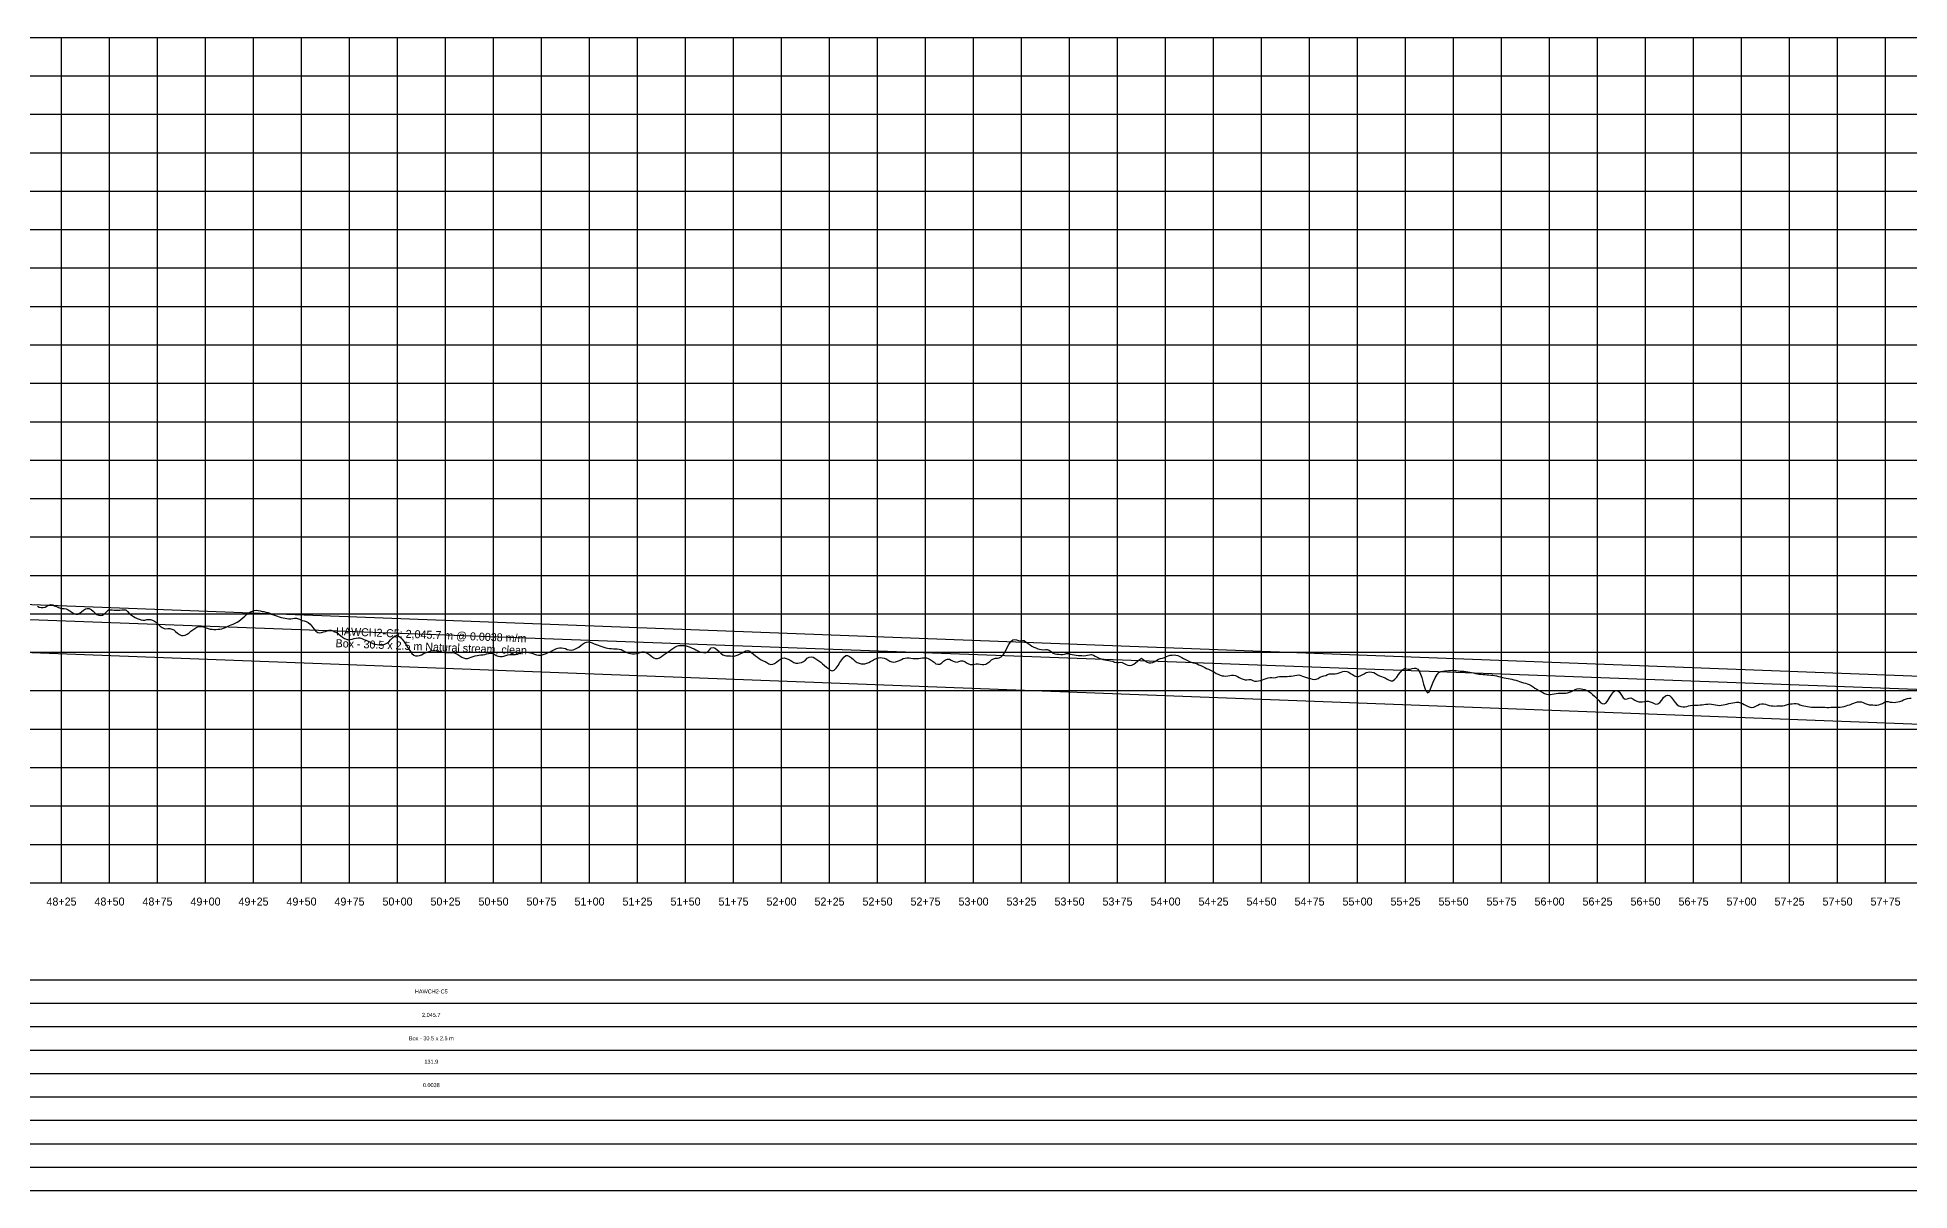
# Model space of a CAD drawing. Extents: x -64 to 7758, y -140 to 462.
# Drawn here: x 4812 to 5787, y -140 to 460 of the extents above; entities that cross this region are included whole.
import ezdxf
from ezdxf.enums import TextEntityAlignment as Align

# ---------------------------------------------------------------- set-up
doc = ezdxf.new("R2010")
doc.units = 0
for name, color, linetype in [('Annotation', 7, 'Continuous'), ('Annotation_Table', 254, 'Continuous'), ('Crown', 7, 'Continuous'), ('Grid', 254, 'Continuous'), ('Grid_Text', 7, 'Continuous'), ('Ground_Elevation', 3, 'Continuous'), ('Hydraulic_Grade', 5, 'Continuous'), ('Invert', 7, 'Continuous')]:
    doc.layers.add(name, color=color, linetype=linetype)

msp = doc.modelspace()

# ---------------------------------------------------------------- linework, layer by layer
at = {"layer": 'Annotation_Table', "color": 254}
for points in [[(-25, -30.48), (7724.95, -30.48)], [(-25, -42.67), (7724.95, -42.67)], [(-25, -54.86), (7724.95, -54.86)], [(-25, -67.06), (7724.95, -67.06)], [(-25, -79.25), (7724.95, -79.25)], [(-25, -91.44), (7724.95, -91.44)], [(-25, -103.63), (7724.95, -103.63)], [(-25, -115.82), (7724.95, -115.82)], [(-25, -128.02), (7724.95, -128.02)], [(-25, -140.21), (7724.95, -140.21)]]:
    msp.add_lwpolyline(points, dxfattribs=at)
at = {"layer": 'Crown', "color": 0}
msp.add_lwpolyline([(3994.74, 195.8), (6040.41, 118.11)], dxfattribs=at)
at = {"layer": 'Grid', "color": 254}
for points in [[(-25, 460), (7725, 460)], [(4825, 20), (4825, 460)], [(4850, 20), (4850, 460)], [(4875, 20), (4875, 460)], [(4900, 20), (4900, 460)], [(4925, 20), (4925, 460)], [(4950, 20), (4950, 460)], [(4975, 20), (4975, 460)], [(5000, 20), (5000, 460)], [(5025, 20), (5025, 460)], [(5050, 20), (5050, 460)], [(5075, 20), (5075, 460)], [(5100, 20), (5100, 460)], [(5125, 20), (5125, 460)], [(5150, 20), (5150, 460)], [(5175, 20), (5175, 460)], [(5200, 20), (5200, 460)], [(5225, 20), (5225, 460)], [(5250, 20), (5250, 460)], [(5275, 20), (5275, 460)], [(5300, 20), (5300, 460)], [(5325, 20), (5325, 460)], [(5350, 20), (5350, 460)], [(5375, 20), (5375, 460)], [(5400, 20), (5400, 460)], [(5425, 20), (5425, 460)], [(5450, 20), (5450, 460)], [(5475, 20), (5475, 460)], [(5500, 20), (5500, 460)], [(5525, 20), (5525, 460)], [(5550, 20), (5550, 460)], [(5575, 20), (5575, 460)], [(5600, 20), (5600, 460)], [(5625, 20), (5625, 460)], [(5650, 20), (5650, 460)], [(5675, 20), (5675, 460)], [(5700, 20), (5700, 460)], [(5725, 20), (5725, 460)], [(5750, 20), (5750, 460)], [(5775, 20), (5775, 460)], [(-25, 440), (7725, 440)], [(-25, 420), (7725, 420)], [(-25, 400), (7725, 400)], [(-25, 380), (7725, 380)], [(-25, 360), (7725, 360)], [(-25, 340), (7725, 340)], [(-25, 320), (7725, 320)], [(-25, 300), (7725, 300)], [(-25, 280), (7725, 280)], [(-25, 260), (7725, 260)], [(-25, 240), (7725, 240)], [(-25, 220), (7725, 220)], [(-25, 200), (7725, 200)], [(-25, 180), (7725, 180)], [(-25, 160), (7725, 160)], [(-25, 140), (7725, 140)], [(-25, 120), (7725, 120)], [(-25, 100), (7725, 100)], [(-25, 80), (7725, 80)], [(-25, 60), (7725, 60)], [(-25, 40), (7725, 40)], [(-25, 20), (7725, 20)]]:
    msp.add_lwpolyline(points, dxfattribs=at)
at = {"layer": 'Ground_Elevation', "color": 3}
msp.add_lwpolyline([(4812.41, 163.96), (4813.41, 163.48), (4814.41, 163.26), (4815.41, 163.22), (4816.41, 163.53), (4817.41, 164.06), (4818.41, 164.55), (4819.41, 164.78), (4820.41, 164.64), (4821.41, 164.2), (4822.41, 163.72), (4823.41, 163.31), (4824.41, 163.01), (4825.41, 162.81), (4826.41, 162.69), (4827.41, 162.51), (4828.41, 162.09), (4829.41, 161.52), (4830.41, 160.81), (4831.41, 160.18), (4832.41, 159.75), (4833.41, 159.79), (4834.41, 160.29), (4835.41, 161.07), (4836.41, 161.85), (4837.41, 162.52), (4838.41, 162.84), (4839.41, 162.75), (4840.41, 162.24), (4841.41, 161.41), (4842.41, 160.47), (4843.41, 159.72), (4844.41, 159.25), (4845.41, 159.14), (4846.41, 159.36), (4847.41, 159.98), (4848.41, 161.03), (4849.41, 162.01), (4850.41, 162.07), (4851.41, 162), (4852.41, 161.92), (4853.41, 161.86), (4854.41, 161.87), (4855.41, 161.93), (4856.41, 162.05), (4857.41, 162.13), (4858.41, 162.03), (4859.41, 161.13), (4860.41, 160.06), (4861.41, 159.27), (4862.41, 158.63), (4863.41, 158.08), (4864.41, 157.61), (4865.41, 157.23), (4866.41, 156.9), (4867.41, 156.72), (4868.41, 156.77), (4869.41, 156.95), (4870.41, 157.07), (4871.41, 157.03), (4872.41, 156.71), (4873.41, 156.18), (4874.41, 155.47), (4875.41, 154.54), (4876.41, 153.58), (4877.41, 152.84), (4878.41, 152.41), (4879.41, 152.22), (4880.41, 152.27), (4881.41, 152.28), (4882.41, 152.08), (4883.41, 151.58), (4884.41, 150.81), (4885.41, 149.91), (4886.41, 149.15), (4887.41, 148.7), (4888.41, 148.69), (4889.41, 148.92), (4890.41, 149.43), (4891.41, 150.1), (4892.41, 150.88), (4893.41, 151.66), (4894.41, 152.4), (4895.41, 152.98), (4896.41, 153.35), (4897.41, 153.47), (4898.41, 153.39), (4899.41, 153.1), (4900.41, 152.7), (4901.41, 152.32), (4902.41, 152.06), (4903.41, 151.95), (4904.41, 151.88), (4905.41, 151.88), (4906.41, 151.97), (4907.41, 152.01), (4908.41, 152.15), (4909.41, 152.46), (4910.41, 152.88), (4911.41, 153.37), (4912.41, 153.86), (4913.41, 154.29), (4914.41, 154.68), (4915.41, 155.11), (4916.41, 155.62), (4917.41, 156.23), (4918.41, 157.02), (4919.41, 157.89), (4920.41, 158.77), (4921.41, 159.62), (4922.41, 160.38), (4923.41, 160.98), (4924.41, 161.37), (4925.41, 161.69), (4926.41, 161.83), (4927.41, 161.74), (4928.41, 161.53), (4929.41, 161.27), (4930.41, 161.18), (4931.41, 160.93), (4932.41, 160.6), (4933.41, 160.26), (4934.41, 159.85), (4935.41, 159.39), (4936.41, 159.03), (4937.41, 158.79), (4938.41, 158.47), (4939.41, 158.14), (4940.41, 157.88), (4941.41, 157.66), (4942.41, 157.51), (4943.41, 157.44), (4944.41, 157.44), (4945.41, 157.59), (4946.41, 157.72), (4947.41, 157.67), (4948.41, 157.4), (4949.41, 156.95), (4950.41, 156.59), (4951.41, 156.3), (4952.41, 156), (4953.41, 155.44), (4954.41, 154.61), (4955.41, 153.49), (4956.41, 152.25), (4957.41, 150.99), (4958.41, 150.24), (4959.41, 150.06), (4960.41, 150.22), (4961.41, 150.55), (4962.41, 150.81), (4963.41, 151.19), (4964.41, 151.41), (4965.41, 151.42), (4966.41, 151.07), (4967.41, 150.69), (4968.41, 150.18), (4969.41, 149.43), (4970.41, 148.59), (4971.41, 147.76), (4972.41, 147.17), (4973.41, 146.71), (4974.41, 146.53), (4975.41, 146.65), (4976.41, 146.87), (4977.41, 147.2), (4978.41, 147.4), (4979.41, 147.54), (4980.41, 147.45), (4981.41, 147.14), (4982.41, 146.66), (4983.41, 146.23), (4984.41, 145.86), (4985.41, 145.36), (4986.41, 144.82), (4987.41, 144.4), (4988.41, 144.19), (4989.41, 144.06), (4990.41, 143.89), (4991.41, 143.8), (4992.41, 143.84), (4993.41, 144.14), (4994.41, 144.69), (4995.41, 145.46), (4996.41, 146.42), (4997.41, 147.43), (4998.41, 148.3), (4999.41, 148.67), (5000.41, 148.57), (5001.41, 147.86), (5002.41, 146.74), (5003.41, 145.36), (5004.41, 143.77), (5005.41, 142.24), (5006.41, 140.81), (5007.41, 139.39), (5008.41, 138.44), (5009.41, 138.04), (5010.41, 138.04), (5011.41, 138.23), (5012.41, 138.64), (5013.41, 139.15), (5014.41, 139.66), (5015.41, 140.1), (5016.41, 140.46), (5017.41, 140.74), (5018.41, 140.86), (5019.41, 140.87), (5020.41, 140.79), (5021.41, 140.57), (5022.41, 140.31), (5023.41, 140.06), (5024.41, 139.93), (5025.41, 139.87), (5026.41, 139.88), (5027.41, 139.88), (5028.41, 139.86), (5029.41, 139.7), (5030.41, 139.36), (5031.41, 138.83), (5032.41, 138.14), (5033.41, 137.5), (5034.41, 137.01), (5035.41, 136.75), (5036.41, 136.75), (5037.41, 137.02), (5038.41, 137.41), (5039.41, 137.79), (5040.41, 138.05), (5041.41, 138.3), (5042.41, 138.52), (5043.41, 138.61), (5044.41, 138.68), (5045.41, 138.81), (5046.41, 139.13), (5047.41, 139.4), (5048.41, 139.52), (5049.41, 139.33), (5050.41, 138.95), (5051.41, 138.38), (5052.41, 137.96), (5053.41, 137.74), (5054.41, 137.82), (5055.41, 138.02), (5056.41, 138.29), (5057.41, 138.62), (5058.41, 138.81), (5059.41, 138.84), (5060.41, 138.81), (5061.41, 138.86), (5062.41, 139.04), (5063.41, 139.38), (5064.41, 139.71), (5065.41, 139.97), (5066.41, 140.08), (5067.41, 140.08), (5068.41, 139.93), (5069.41, 139.66), (5070.41, 139.33), (5071.41, 138.97), (5072.41, 138.7), (5073.41, 138.54), (5074.41, 138.55), (5075.41, 138.72), (5076.41, 138.99), (5077.41, 139.36), (5078.41, 139.77), (5079.41, 140.22), (5080.41, 140.75), (5081.41, 141.3), (5082.41, 141.82), (5083.41, 142.19), (5084.41, 142.36), (5085.41, 142.35), (5086.41, 142.17), (5087.41, 141.86), (5088.41, 141.5), (5089.41, 141.19), (5090.41, 141.1), (5091.41, 141.27), (5092.41, 141.62), (5093.41, 142.1), (5094.41, 142.71), (5095.41, 143.47), (5096.41, 144.24), (5097.41, 144.88), (5098.41, 145.24), (5099.41, 145.34), (5100.41, 145.16), (5101.41, 144.84), (5102.41, 144.44), (5103.41, 144.07), (5104.41, 143.74), (5105.41, 143.41), (5106.41, 143.03), (5107.41, 142.66), (5108.41, 142.32), (5109.41, 142.11), (5110.41, 141.98), (5111.41, 141.9), (5112.41, 141.85), (5113.41, 141.8), (5114.41, 141.76), (5115.41, 141.63), (5116.41, 141.37), (5117.41, 140.95), (5118.41, 140.42), (5119.41, 139.91), (5120.41, 139.48), (5121.41, 139.27), (5122.41, 139.19), (5123.41, 139.2), (5124.41, 139.29), (5125.41, 139.5), (5126.41, 139.86), (5127.41, 140.15), (5128.41, 140.26), (5129.41, 139.92), (5130.41, 139.31), (5131.41, 138.56), (5132.41, 137.74), (5133.41, 137.1), (5134.41, 136.68), (5135.41, 136.75), (5136.41, 137.08), (5137.41, 137.71), (5138.41, 138.4), (5139.41, 139.12), (5140.41, 139.77), (5141.41, 140.54), (5142.41, 141.33), (5143.41, 142), (5144.41, 142.66), (5145.41, 143.18), (5146.41, 143.47), (5147.41, 143.57), (5148.41, 143.55), (5149.41, 143.45), (5150.41, 143.27), (5151.41, 142.97), (5152.41, 142.59), (5153.41, 142.14), (5154.41, 141.68), (5155.41, 141.19), (5156.41, 140.7), (5157.41, 140.28), (5158.41, 139.98), (5159.41, 139.8), (5160.41, 139.65), (5161.41, 140.18), (5162.41, 141.24), (5163.41, 142.22), (5164.41, 142.4), (5165.41, 142.04), (5166.41, 141.33), (5167.41, 140.47), (5168.41, 139.55), (5169.41, 138.7), (5170.41, 138.31), (5171.41, 138.15), (5172.41, 138.14), (5173.41, 138.07), (5174.41, 138.02), (5175.41, 138.01), (5176.41, 138.21), (5177.41, 138.58), (5178.41, 139.1), (5179.41, 139.67), (5180.41, 140.22), (5181.41, 140.64), (5182.41, 140.81), (5183.41, 140.54), (5184.41, 139.8), (5185.41, 138.99), (5186.41, 138.19), (5187.41, 137.45), (5188.41, 136.7), (5189.41, 136.01), (5190.41, 135.56), (5191.41, 135.15), (5192.41, 134.64), (5193.41, 133.93), (5194.41, 133.68), (5195.41, 133.77), (5196.41, 134.18), (5197.41, 134.82), (5198.41, 135.62), (5199.41, 136.45), (5200.41, 136.92), (5201.41, 137), (5202.41, 136.75), (5203.41, 136.39), (5204.41, 135.94), (5205.41, 135.28), (5206.41, 134.68), (5207.41, 134.33), (5208.41, 134.3), (5209.41, 134.4), (5210.41, 134.6), (5211.41, 135.1), (5212.41, 135.9), (5213.41, 136.82), (5214.41, 137.41), (5215.41, 137.67), (5216.41, 137.42), (5217.41, 136.86), (5218.41, 136.17), (5219.41, 135.49), (5220.41, 134.78), (5221.41, 133.99), (5222.41, 133.12), (5223.41, 132.28), (5224.41, 131.61), (5225.41, 130.65), (5226.41, 130.29), (5227.41, 130.64), (5228.41, 131.72), (5229.41, 133.17), (5230.41, 134.6), (5231.41, 136.07), (5232.41, 137.36), (5233.41, 138.27), (5234.41, 138.31), (5235.41, 137.83), (5236.41, 137.01), (5237.41, 136.19), (5238.41, 135.39), (5239.41, 134.72), (5240.41, 134.28), (5241.41, 134), (5242.41, 133.87), (5243.41, 133.94), (5244.41, 134.22), (5245.41, 134.67), (5246.41, 135.21), (5247.41, 135.77), (5248.41, 136.3), (5249.41, 136.75), (5250.41, 137.06), (5251.41, 137.22), (5252.41, 137.16), (5253.41, 136.95), (5254.41, 136.52), (5255.41, 135.96), (5256.41, 135.39), (5257.41, 135), (5258.41, 134.88), (5259.41, 134.99), (5260.41, 135.3), (5261.41, 135.77), (5262.41, 136.28), (5263.41, 136.73), (5264.41, 136.99), (5265.41, 137.09), (5266.41, 137.03), (5267.41, 136.9), (5268.41, 136.75), (5269.41, 136.68), (5270.41, 136.68), (5271.41, 136.75), (5272.41, 136.88), (5273.41, 137.03), (5274.41, 137.15), (5275.41, 137.1), (5276.41, 136.8), (5277.41, 136.25), (5278.41, 135.5), (5279.41, 134.75), (5280.41, 134.04), (5281.41, 133.73), (5282.41, 133.86), (5283.41, 134.49), (5284.41, 135.28), (5285.41, 135.97), (5286.41, 136.37), (5287.41, 136.3), (5288.41, 135.94), (5289.41, 135.32), (5290.41, 134.96), (5291.41, 134.87), (5292.41, 135.18), (5293.41, 135.5), (5294.41, 135.59), (5295.41, 135.17), (5296.41, 134.5), (5297.41, 133.89), (5298.41, 133.55), (5299.41, 133.55), (5300.41, 133.72), (5301.41, 133.94), (5302.41, 133.97), (5303.41, 133.85), (5304.41, 133.6), (5305.41, 133.56), (5306.41, 133.81), (5307.41, 134.41), (5308.41, 135.21), (5309.41, 136.01), (5310.41, 136.6), (5311.41, 136.89), (5312.41, 136.89), (5313.41, 137.04), (5314.41, 137.59), (5315.41, 138.63), (5316.41, 140.25), (5317.41, 142.08), (5318.41, 144.04), (5319.41, 145.52), (5320.41, 146.45), (5321.41, 146.63), (5322.41, 146.39), (5323.41, 146.06), (5324.41, 145.87), (5325.41, 146.08), (5326.41, 146.08), (5327.41, 145.3), (5328.41, 144.49), (5329.41, 143.76), (5330.41, 143.15), (5331.41, 142.65), (5332.41, 142.21), (5333.41, 141.83), (5334.41, 141.51), (5335.41, 141.34), (5336.41, 141.3), (5337.41, 141.36), (5338.41, 141.38), (5339.41, 141.03), (5340.41, 140.42), (5341.41, 139.59), (5342.41, 139.1), (5343.41, 138.92), (5344.41, 138.91), (5345.41, 138.86), (5346.41, 138.81), (5347.41, 138.91), (5348.41, 139.36), (5349.41, 139.27), (5350.41, 139.02), (5351.41, 138.77), (5352.41, 138.58), (5353.41, 138.46), (5354.41, 138.38), (5355.41, 138.31), (5356.41, 138.21), (5357.41, 138.04), (5358.41, 138.22), (5359.41, 138.49), (5360.41, 138.72), (5361.41, 138.76), (5362.41, 138.47), (5363.41, 137.97), (5364.41, 137.43), (5365.41, 136.93), (5366.41, 136.53), (5367.41, 136.23), (5368.41, 136.01), (5369.41, 135.85), (5370.41, 135.72), (5371.41, 135.59), (5372.41, 135.34), (5373.41, 134.8), (5374.41, 134.61), (5375.41, 134.65), (5376.41, 134.74), (5377.41, 134.58), (5378.41, 134.19), (5379.41, 133.64), (5380.41, 133.24), (5381.41, 133.13), (5382.41, 133.33), (5383.41, 133.8), (5384.41, 134.52), (5385.41, 135.43), (5386.41, 136.28), (5387.41, 136.83), (5388.41, 136.25), (5389.41, 135.5), (5390.41, 134.85), (5391.41, 134.48), (5392.41, 134.5), (5393.41, 134.68), (5394.41, 135.2), (5395.41, 135.88), (5396.41, 136.38), (5397.41, 136.67), (5398.41, 136.93), (5399.41, 137.33), (5400.41, 137.86), (5401.41, 138.19), (5402.41, 138.4), (5403.41, 138.53), (5404.41, 138.66), (5405.41, 138.55), (5406.41, 138.24), (5407.41, 137.79), (5408.41, 137.28), (5409.41, 136.75), (5410.41, 136.22), (5411.41, 135.69), (5412.41, 135.2), (5413.41, 134.8), (5414.41, 134.47), (5415.41, 134.22), (5416.41, 134.04), (5417.41, 133.52), (5418.41, 133.12), (5419.41, 132.63), (5420.41, 132.06), (5421.41, 131.59), (5422.41, 131.11), (5423.41, 130.61), (5424.41, 130.12), (5425.41, 129.58), (5426.41, 129), (5427.41, 128.51), (5428.41, 128.09), (5429.41, 127.77), (5430.41, 127.63), (5431.41, 127.62), (5432.41, 127.69), (5433.41, 127.89), (5434.41, 128.07), (5435.41, 128.12), (5436.41, 127.86), (5437.41, 127.42), (5438.41, 126.85), (5439.41, 126.4), (5440.41, 126.02), (5441.41, 125.69), (5442.41, 125.68), (5443.41, 125.76), (5444.41, 125.72), (5445.41, 125.36), (5446.41, 124.97), (5447.41, 124.96), (5448.41, 125.12), (5449.41, 125.34), (5450.41, 125.57), (5451.41, 125.92), (5452.41, 126.35), (5453.41, 126.67), (5454.41, 126.79), (5455.41, 126.76), (5456.41, 126.72), (5457.41, 126.89), (5458.41, 127.22), (5459.41, 127.28), (5460.41, 127.3), (5461.41, 127.31), (5462.41, 127.34), (5463.41, 127.39), (5464.41, 127.48), (5465.41, 127.61), (5466.41, 127.76), (5467.41, 127.92), (5468.41, 128.08), (5469.41, 128.16), (5470.41, 127.83), (5471.41, 127.57), (5472.41, 127.27), (5473.41, 126.85), (5474.41, 126.5), (5475.41, 126.24), (5476.41, 126.06), (5477.41, 125.88), (5478.41, 125.91), (5479.41, 126.37), (5480.41, 126.94), (5481.41, 127.4), (5482.41, 127.67), (5483.41, 127.96), (5484.41, 128.34), (5485.41, 128.69), (5486.41, 128.83), (5487.41, 128.8), (5488.41, 128.77), (5489.41, 128.9), (5490.41, 129.19), (5491.41, 129.59), (5492.41, 129.93), (5493.41, 130.12), (5494.41, 130.03), (5495.41, 129.64), (5496.41, 129.01), (5497.41, 128.33), (5498.41, 127.75), (5499.41, 127.4), (5500.41, 127.36), (5501.41, 127.65), (5502.41, 128.22), (5503.41, 128.83), (5504.41, 129.37), (5505.41, 129.7), (5506.41, 129.78), (5507.41, 129.68), (5508.41, 129.43), (5509.41, 128.93), (5510.41, 128.3), (5511.41, 127.68), (5512.41, 127.31), (5513.41, 126.97), (5514.41, 126.66), (5515.41, 126.03), (5516.41, 125.39), (5517.41, 125.05), (5518.41, 125.18), (5519.41, 125.9), (5520.41, 127.03), (5521.41, 128.33), (5522.41, 129.59), (5523.41, 130.75), (5524.41, 131.47), (5525.41, 131.4), (5526.41, 131.2), (5527.41, 131.26), (5528.41, 131.47), (5529.41, 131.64), (5530.41, 131.64), (5531.41, 131.13), (5532.41, 129.52), (5533.41, 126.85), (5534.41, 123.43), (5535.41, 120.31), (5536.41, 118.84), (5537.41, 119.61), (5538.41, 121.75), (5539.41, 124.39), (5540.41, 126.73), (5541.41, 128.38), (5542.41, 129.39), (5543.41, 129.94), (5544.41, 130.21), (5545.41, 130.32), (5546.41, 130.39), (5547.41, 130.49), (5548.41, 130.57), (5549.41, 130.59), (5550.41, 130.52), (5551.41, 130.41), (5552.41, 130.29), (5553.41, 130.2), (5554.41, 130.13), (5555.41, 130.07), (5556.41, 129.97), (5557.41, 129.82), (5558.41, 129.63), (5559.41, 129.41), (5560.41, 129.19), (5561.41, 128.97), (5562.41, 128.79), (5563.41, 128.64), (5564.41, 128.53), (5565.41, 128.43), (5566.41, 128.35), (5567.41, 128.27), (5568.41, 128.19), (5569.41, 128.11), (5570.41, 127.99), (5571.41, 127.84), (5572.41, 127.65), (5573.41, 127.41), (5574.41, 127.15), (5575.41, 126.88), (5576.41, 126.63), (5577.41, 126.42), (5578.41, 126.26), (5579.41, 126.09), (5580.41, 125.91), (5581.41, 125.7), (5582.41, 125.44), (5583.41, 125.15), (5584.41, 124.81), (5585.41, 124.46), (5586.41, 124.15), (5587.41, 123.86), (5588.41, 123.58), (5589.41, 123.18), (5590.41, 122.66), (5591.41, 122.03), (5592.41, 121.37), (5593.41, 120.75), (5594.41, 120.14), (5595.41, 119.56), (5596.41, 118.98), (5597.41, 118.46), (5598.41, 118.1), (5599.41, 117.93), (5600.41, 117.97), (5601.41, 118.12), (5602.41, 118.3), (5603.41, 118.48), (5604.41, 118.62), (5605.41, 118.68), (5606.41, 118.69), (5607.41, 118.67), (5608.41, 118.68), (5609.41, 118.82), (5610.41, 119.14), (5611.41, 119.59), (5612.41, 120.09), (5613.41, 120.56), (5614.41, 120.89), (5615.41, 121.05), (5616.41, 121.02), (5617.41, 120.84), (5618.41, 120.53), (5619.41, 120.09), (5620.41, 119.55), (5621.41, 118.88), (5622.41, 118.06), (5623.41, 117.13), (5624.41, 116.04), (5625.41, 115), (5626.41, 114.03), (5627.41, 113.36), (5628.41, 113.17), (5629.41, 113.69), (5630.41, 114.91), (5631.41, 116.54), (5632.41, 118.18), (5633.41, 119.48), (5634.41, 120.15), (5635.41, 120.08), (5636.41, 119.17), (5637.41, 117.66), (5638.41, 116.32), (5639.41, 115.57), (5640.41, 115.74), (5641.41, 116.15), (5642.41, 116.25), (5643.41, 115.82), (5644.41, 115.12), (5645.41, 114.51), (5646.41, 114.2), (5647.41, 114.09), (5648.41, 114.13), (5649.41, 114.3), (5650.41, 114.47), (5651.41, 114.46), (5652.41, 114.21), (5653.41, 113.78), (5654.41, 113.27), (5655.41, 113.01), (5656.41, 113.14), (5657.41, 113.89), (5658.41, 115.08), (5659.41, 116.39), (5660.41, 117.38), (5661.41, 117.73), (5662.41, 117.52), (5663.41, 116.6), (5664.41, 115.27), (5665.41, 113.82), (5666.41, 112.68), (5667.41, 112.01), (5668.41, 111.68), (5669.41, 111.57), (5670.41, 111.6), (5671.41, 111.76), (5672.41, 112.07), (5673.41, 112.29), (5674.41, 112.4), (5675.41, 112.4), (5676.41, 112.4), (5677.41, 112.46), (5678.41, 112.55), (5679.41, 112.64), (5680.41, 112.75), (5681.41, 112.9), (5682.41, 113.03), (5683.41, 113.12), (5684.41, 112.99), (5685.41, 112.81), (5686.41, 112.58), (5687.41, 112.41), (5688.41, 112.35), (5689.41, 112.49), (5690.41, 112.66), (5691.41, 112.83), (5692.41, 113.03), (5693.41, 113.3), (5694.41, 113.54), (5695.41, 113.69), (5696.41, 113.82), (5697.41, 113.93), (5698.41, 113.92), (5699.41, 113.69), (5700.41, 113.29), (5701.41, 112.73), (5702.41, 112.19), (5703.41, 111.73), (5704.41, 111.4), (5705.41, 111.29), (5706.41, 111.46), (5707.41, 111.93), (5708.41, 112.49), (5709.41, 112.96), (5710.41, 113.16), (5711.41, 113.15), (5712.41, 112.91), (5713.41, 112.6), (5714.41, 112.3), (5715.41, 112.11), (5716.41, 112.02), (5717.41, 111.99), (5718.41, 112.01), (5719.41, 112.05), (5720.41, 112.07), (5721.41, 112.13), (5722.41, 112.35), (5723.41, 112.67), (5724.41, 112.96), (5725.41, 113.11), (5726.41, 113.22), (5727.41, 113.27), (5728.41, 113.23), (5729.41, 113.07), (5730.41, 112.7), (5731.41, 112.35), (5732.41, 112.07), (5733.41, 111.86), (5734.41, 111.68), (5735.41, 111.54), (5736.41, 111.44), (5737.41, 111.38), (5738.41, 111.32), (5739.41, 111.36), (5740.41, 111.4), (5741.41, 111.43), (5742.41, 111.4), (5743.41, 111.32), (5744.41, 111.26), (5745.41, 111.29), (5746.41, 111.34), (5747.41, 111.36), (5748.41, 111.39), (5749.41, 111.4), (5750.41, 111.42), (5751.41, 111.45), (5752.41, 111.54), (5753.41, 111.67), (5754.41, 112.04), (5755.41, 112.36), (5756.41, 112.69), (5757.41, 113.11), (5758.41, 113.53), (5759.41, 113.86), (5760.41, 114.09), (5761.41, 114.22), (5762.41, 114.24), (5763.41, 113.87), (5764.41, 113.35), (5765.41, 112.92), (5766.41, 112.68), (5767.41, 112.57), (5768.41, 112.53), (5769.41, 112.5), (5770.41, 112.51), (5771.41, 112.68), (5772.41, 112.97), (5773.41, 113.38), (5774.41, 113.93), (5775.41, 114.4), (5776.41, 114.27), (5777.41, 114.08), (5778.41, 113.93), (5779.41, 113.87), (5780.41, 113.93), (5781.41, 114.12), (5782.41, 114.4), (5783.41, 114.77), (5784.41, 115.18), (5785.41, 115.62), (5786.41, 115.99), (5787.41, 116.17), (5788.41, 116.07)], dxfattribs=at)
at = {"layer": 'Hydraulic_Grade', "color": 5}
msp.add_lwpolyline([(3994.74, 187.08), (6040.41, 111.62)], dxfattribs=at)
at = {"layer": 'Invert', "color": 0}
msp.add_lwpolyline([(3994.74, 170.8), (6040.41, 93.11)], dxfattribs=at)

# ---------------------------------------------------------------- texts
at = {"layer": 'Annotation', "color": 0}
for s, p in [('Box - 30.5 x 2.5 m Natural stream, clean', (5017.58, 142.84)), ('HAWCH2-C5: 2,045.7 m @ 0.0038 m/m', (5017.58, 149.09))]:
    msp.add_text(s, height=4.1667, rotation=357.82508, dxfattribs=at).set_placement(p, align=Align.MIDDLE_CENTER)
at = {"layer": 'Annotation_Table', "color": 0}
for s, height, p in [('HAWCH2-C5', 2.083, (5017.58, -36.58)), ('2,045.7', 2.083, (5017.58, -48.77)), ('Box - 30.5 x 2.5 m', 2.0833, (5017.58, -60.96)), ('131.9', 2.083, (5017.58, -73.15)), ('0.0038', 2.083, (5017.58, -85.34))]:
    msp.add_text(s, height=height, dxfattribs=at).set_placement(p, align=Align.MIDDLE_CENTER)
at = {"layer": 'Grid_Text', "color": 0}
for s, p in [('48+25', (4825, 12.3)), ('48+50', (4850, 12.3)), ('48+75', (4875, 12.3)), ('49+00', (4900, 12.3)), ('49+25', (4925, 12.3)), ('49+50', (4950, 12.3)), ('49+75', (4975, 12.3)), ('50+00', (5000, 12.3)), ('50+25', (5025, 12.3)), ('50+50', (5050, 12.3)), ('50+75', (5075, 12.3)), ('51+00', (5100, 12.3)), ('51+25', (5125, 12.3)), ('51+50', (5150, 12.3)), ('51+75', (5175, 12.3)), ('52+00', (5200, 12.3)), ('52+25', (5225, 12.3)), ('52+50', (5250, 12.3)), ('52+75', (5275, 12.3)), ('53+00', (5300, 12.3)), ('53+25', (5325, 12.3)), ('53+50', (5350, 12.3)), ('53+75', (5375, 12.3)), ('54+00', (5400, 12.3)), ('54+25', (5425, 12.3)), ('54+50', (5450, 12.3)), ('54+75', (5475, 12.3)), ('55+00', (5500, 12.3)), ('55+25', (5525, 12.3)), ('55+50', (5550, 12.3)), ('55+75', (5575, 12.3)), ('56+00', (5600, 12.3)), ('56+25', (5625, 12.3)), ('56+50', (5650, 12.3)), ('56+75', (5675, 12.3)), ('57+00', (5700, 12.3)), ('57+25', (5725, 12.3)), ('57+50', (5750, 12.3)), ('57+75', (5775, 12.3))]:
    msp.add_text(s, height=4.167, dxfattribs=at).set_placement(p, align=Align.TOP_CENTER)

doc.saveas('drawing.dxf')
